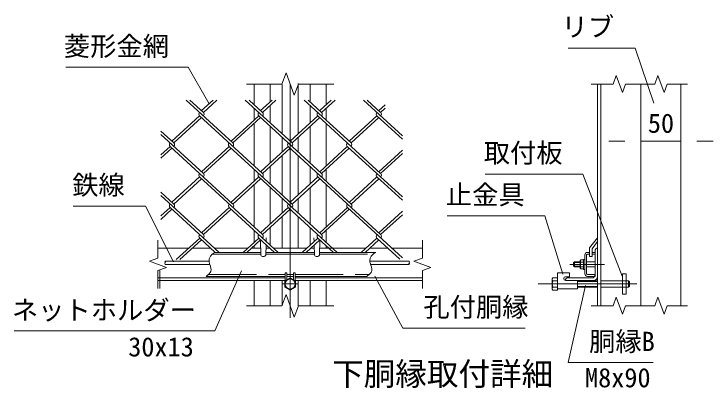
# Model space of a CAD drawing. Units: millimetres, scale not verified. Extents: x -6300 to 6300, y -4455 to 4455.
# Drawn here: x 668 to 3285, y 942 to 2342 of the extents above; entities that cross this region are included whole.
import ezdxf
from ezdxf.enums import TextEntityAlignment as Align

# ---------------------------------------------------------------- set-up
doc = ezdxf.new("R2010")
doc.units = ezdxf.units.MM
doc.header["$LTSCALE"] = 30
doc.linetypes.add('DASHED', pattern=[7.5, 6, -1.5])
doc.linetypes.add('USER1', pattern=[50.8, 31.75, -6.35, 6.35, -6.35])
for name, color, linetype, lineweight in [('0-0_D-STR3', 3, 'Continuous', 13), ('0-1_D-STR1', 1, 'Continuous', 18), ('0-2_D-BMK', 2, 'USER1', 13), ('0-3_D-STR2', 7, 'Continuous', 9), ('0-4_D-STR-DIM', 7, 'Continuous', 9), ('0-7_D-STR-TXT', 7, 'Continuous', 9)]:
    doc.layers.add(name, color=color, linetype=linetype, lineweight=lineweight)
doc.layers.add('0-6_D-TTL-TXT', color=7, linetype='Continuous')
doc.styles.add('ＭＳ ゴシック', font='')
doc.styles.get('ＭＳ ゴシック').set_extended_font_data('MS Gothic')

msp = doc.modelspace()

# ---------------------------------------------------------------- linework, layer by layer
at = {"layer": '0-0_D-STR3', "linetype": 'DASHED'}
for p, q in [((1410.16, 1442.86), (1591.89, 1442.86)), ((1610.11, 1442.86), (1792.89, 1442.86)), ((1811.11, 1442.86), (2012.17, 1442.86)), ((1395.51, 1366.66), (1682.75, 1366.66)), ((1688.75, 1366.66), (1714.25, 1366.66)), ((1720.25, 1366.66), (1997.51, 1366.66)), ((2945.36, 1368.76), (2958.86, 1368.76)), ((2945.36, 1368.76), (2945.36, 1293.76)), ((2958.86, 1368.76), (2958.86, 1293.76)), ((2968.26, 1343.26), (2864.61, 1343.26)), ((2971.86, 1322.86), (2971.86, 1339.66)), ((2968.26, 1319.26), (2864.61, 1319.26)), ((2968.26, 1319.26), (2971.86, 1322.86)), ((2945.36, 1293.76), (2958.86, 1293.76))]:
    msp.add_line(p, q, dxfattribs=at)
at = {"layer": '0-0_D-STR3'}
for p, q in [((1419.9, 1449.76), (1591.65, 1449.76)), ((1610.35, 1449.76), (1792.65, 1449.76)), ((1811.35, 1449.76), (2021.91, 1449.76)), ((2804.61, 1439.86), (2804.61, 1369.66)), ((2811.51, 1439.86), (2811.51, 1369.66)), ((2822.61, 1449.76), (2814.51, 1449.76)), ((2822.61, 1442.86), (2814.51, 1442.86)), ((2843.61, 1449.76), (2831.61, 1449.76)), ((2843.61, 1442.86), (2831.61, 1442.86)), ((2843.61, 1449.76), (2843.61, 1442.86)), ((1397.89, 1416.76), (1233.9, 1416.76)), ((1999.89, 1416.76), (2147.56, 1416.76)), ((2765.61, 1413.76), (2762.61, 1410.76)), ((2765.61, 1395.76), (2765.61, 1413.76)), ((2787.81, 1413.76), (2765.61, 1413.76)), ((2787.81, 1419.46), (2789.32, 1422.08)), ((2787.81, 1390.06), (2787.81, 1419.46)), ((2799.81, 1422.08), (2789.32, 1422.08)), ((2799.81, 1413.42), (2789.32, 1413.42)), ((2799.81, 1423.51), (2799.81, 1386.01)), ((2804.61, 1423.51), (2799.81, 1423.51)), ((2799.81, 1387.44), (2799.81, 1422.08)), ((2843.61, 1413.76), (2811.51, 1413.76)), ((1400.7, 1404.76), (1233.9, 1404.76)), ((2002.7, 1404.76), (2147.56, 1404.76)), ((2762.61, 1398.76), (2762.61, 1410.76)), ((2765.61, 1395.76), (2762.61, 1398.76)), ((2787.81, 1411.96), (2763.81, 1411.96)), ((2787.81, 1397.56), (2763.81, 1397.56)), ((2787.81, 1395.76), (2765.61, 1395.76)), ((2787.81, 1390.06), (2789.32, 1387.44)), ((2799.81, 1396.1), (2789.32, 1396.1)), ((2799.81, 1387.44), (2789.32, 1387.44)), ((2843.61, 1395.76), (2811.51, 1395.76)), ((1682.75, 1342.95), (1682.75, 1373.26)), ((1682.75, 1373.26), (1688.75, 1373.26)), ((1688.75, 1346.42), (1688.75, 1373.26)), ((1714.25, 1346.42), (1714.25, 1373.26)), ((1714.25, 1373.26), (1720.25, 1373.26)), ((1720.25, 1342.95), (1720.25, 1373.26)), ((2701.86, 1373.26), (2746.86, 1373.26)), ((2701.86, 1313.26), (2701.86, 1373.26)), ((2746.86, 1358.26), (2746.86, 1373.26)), ((2804.61, 1386.01), (2799.81, 1386.01)), ((2843.61, 1366.66), (2814.51, 1366.66)), ((2843.61, 1366.66), (2843.61, 1359.76)), ((1386.71, 1359.76), (1682.75, 1359.76)), ((1688.75, 1359.76), (1714.25, 1359.76)), ((1720.25, 1359.76), (1988.71, 1359.76)), ((2682.36, 1312.51), (2682.36, 1350.01)), ((2701.86, 1342.52), (2684.53, 1342.52)), ((2701.86, 1308.75), (2701.86, 1353.78)), ((2732.61, 1358.26), (2746.86, 1358.26)), ((2732.61, 1344.76), (2776.86, 1344.76)), ((2776.86, 1313.26), (2776.86, 1344.76)), ((2852.61, 1343.26), (2776.86, 1343.26)), ((2852.61, 1341.01), (2776.86, 1341.01)), ((2843.61, 1359.76), (2814.51, 1359.76)), ((2701.86, 1320.01), (2684.53, 1320.01)), ((2701.86, 1313.26), (2776.86, 1313.26)), ((2852.61, 1321.51), (2776.86, 1321.51)), ((2852.61, 1319.26), (2776.86, 1319.26))]:
    msp.add_line(p, q, dxfattribs=at)
msp.add_lwpolyline([(1721, 1320.01), (1701.5, 1308.75), (1682, 1320.01), (1682, 1342.52), (1701.5, 1353.78), (1721, 1342.52)], close=True, dxfattribs=at)
for points in [[(2701.86, 1353.78), (2684.53, 1353.78), (2682.36, 1350.01)], [(2701.86, 1308.75), (2684.53, 1308.75), (2682.36, 1312.51)]]:
    msp.add_lwpolyline(points, dxfattribs=at)
at = {"layer": '0-0_D-STR3', "linetype": 'DASHED'}
msp.add_lwpolyline([(2968.26, 1319.26), (2968.26, 1343.26), (2971.86, 1339.66)], dxfattribs=at)
at = {"layer": '0-0_D-STR3'}
msp.add_circle((1701.5, 1331.26), 18.75, dxfattribs=at)
for centre, radius, start, end in [((2814.51, 1439.86), 9.9, 90, 180), ((2814.51, 1439.86), 3, 90, 180), ((2795.65, 1417.75), 7.67, 145.61585, 214.38415), ((2816.64, 1404.76), 28.66, 162.4121, 197.5879), ((2795.65, 1391.77), 7.67, 145.61586, 214.38415), ((2814.51, 1369.66), 9.9, 180, 270), ((2814.51, 1369.66), 3, 180, 270), ((2692.76, 1348.15), 9.97, 145.61586, 214.38414), ((2720.05, 1331.26), 37.26, 162.4121, 197.5879), ((2732.61, 1351.51), 6.75, 90, 270), ((2692.76, 1314.38), 9.97, 145.61584, 214.38415)]:
    msp.add_arc(centre, radius, start, end, dxfattribs=at)
at = {"layer": '0-1_D-STR1'}
for p, q in [((1566.5, 2079.76), (1566.5, 2002.45)), ((1626.5, 2079.76), (1626.5, 2012.69)), ((1671.5, 1893.21), (1671.5, 2077.62)), ((1731.5, 1893.21), (1731.5, 2081.91)), ((1776.5, 2079.76), (1776.5, 2012.69)), ((1836.5, 2079.76), (1836.5, 2002.45)), ((2852.61, 2079.76), (2852.61, 1249.76)), ((2864.61, 2079.76), (2864.61, 1249.76)), ((3014.61, 2079.76), (3014.61, 1249.76)), ((3164.61, 1249.76), (3164.61, 2079.76)), ((1566.5, 1989.42), (1566.5, 1944.69)), ((1626.5, 1999.67), (1626.5, 1934.45)), ((1776.5, 1999.67), (1776.5, 1934.45)), ((1836.5, 1989.42), (1836.5, 1944.69)), ((1566.5, 1931.67), (1566.5, 1773.73)), ((1626.5, 1921.42), (1626.5, 1783.97)), ((1776.5, 1921.42), (1776.5, 1783.97)), ((1836.5, 1931.67), (1836.5, 1773.73)), ((1671.5, 1825.21), (1671.5, 1880.19)), ((1731.5, 1825.21), (1731.5, 1880.19)), ((1671.5, 1664.49), (1671.5, 1812.19)), ((1731.5, 1664.49), (1731.5, 1812.19)), ((1566.5, 1760.71), (1566.5, 1715.97)), ((1626.5, 1770.95), (1626.5, 1705.73)), ((1776.5, 1770.95), (1776.5, 1705.73)), ((1836.5, 1760.71), (1836.5, 1715.97)), ((1566.5, 1702.95), (1566.5, 1545.01)), ((1836.5, 1702.95), (1836.5, 1545.04)), ((1626.5, 1692.71), (1626.5, 1555.26)), ((1776.5, 1692.71), (1776.5, 1555.26)), ((1671.5, 1596.49), (1671.5, 1651.47)), ((1731.5, 1596.49), (1731.5, 1651.47)), ((1671.5, 1464.76), (1671.5, 1583.47)), ((1731.5, 1464.76), (1731.5, 1583.47)), ((1566.5, 1531.99), (1566.5, 1487.25)), ((1626.5, 1542.27), (1626.5, 1477.01)), ((1776.5, 1542.23), (1776.5, 1477.04)), ((1836.5, 1532.02), (1836.5, 1487.25)), ((1592, 1439.63), (1590.04, 1495.84)), ((1611.77, 1490.5), (1612.25, 1504.13)), ((1791.22, 1490.53), (1790.75, 1504.13)), ((1811, 1439.63), (1812.97, 1496.12)), ((2822.61, 1466.63), (2852.61, 1504.13)), ((2852.61, 1490.41), (2852.61, 1504.13)), ((1566.5, 1474.27), (1566.5, 1464.76)), ((1610, 1439.63), (1611.35, 1478.2)), ((1793, 1439.63), (1791.66, 1477.91)), ((1836.5, 1474.56), (1836.5, 1464.76)), ((2822.61, 1433.63), (2822.61, 1466.63)), ((2831.61, 1463.26), (2852.61, 1490.41)), ((1206.5, 1464.76), (1320.77, 1464.76)), ((1334.95, 1464.76), (1404.82, 1464.76)), ((1419.03, 1464.76), (1541.96, 1464.76)), ((1556.13, 1464.76), (1591.12, 1464.76)), ((1610.88, 1464.76), (1626.01, 1464.76)), ((1763.1, 1464.76), (1639.86, 1464.76)), ((1792.12, 1464.76), (1777.31, 1464.76)), ((1984.29, 1464.76), (1811.88, 1464.76)), ((2068.37, 1464.76), (1998.5, 1464.76)), ((2196.5, 1464.76), (2082.58, 1464.76)), ((2831.61, 1433.63), (2831.61, 1463.26)), ((2843.61, 1367.26), (2843.61, 1458.76)), ((2849.61, 1464.76), (2852.61, 1464.76)), ((2852.61, 1359.76), (2852.61, 1464.76)), ((2831.61, 1433.63), (2822.61, 1433.63)), ((1206.5, 1353.76), (1682.75, 1353.76)), ((1206.5, 1344.76), (1682.75, 1344.76)), ((1566.5, 1344.76), (1566.5, 1249.76)), ((1626.5, 1344.76), (1626.5, 1249.76)), ((1671.5, 1249.76), (1671.5, 1344.76)), ((1720.25, 1353.76), (2196.5, 1353.76)), ((1720.25, 1344.76), (2196.5, 1344.76)), ((1731.5, 1249.76), (1731.5, 1344.76)), ((1776.5, 1344.76), (1776.5, 1249.76)), ((1836.5, 1344.76), (1836.5, 1249.76)), ((2732.61, 1347.76), (2732.61, 1344.76)), ((2732.61, 1344.76), (2837.61, 1344.76)), ((2738.61, 1353.76), (2830.11, 1353.76))]:
    msp.add_line(p, q, dxfattribs=at)
for centre, radius, start, end in [((1601, 1443.38), 9.75, 202.61986, 337.38014), ((1802, 1443.38), 9.75, 202.61986, 337.38014), ((2849.61, 1458.76), 6, 90, 180), ((2830.11, 1367.26), 13.5, 270, 0), ((2738.61, 1347.76), 6, 90, 180), ((2837.61, 1359.76), 15, 270, 0)]:
    msp.add_arc(centre, radius, start, end, dxfattribs=at)
at = {"layer": '0-2_D-BMK'}
for p, q in [((1701.5, 1204.76), (1701.5, 2079.76)), ((2878.17, 1404.76), (2748.75, 1404.76)), ((1731.5, 1331.26), (1671.5, 1331.26)), ((2629.91, 1331.26), (2999.61, 1331.26))]:
    msp.add_line(p, q, dxfattribs=at)
at = {"layer": '0-3_D-STR2'}
for p, q in [((1487.42, 1859.21), (1312.21, 2019.76)), ((1376.83, 1973.57), (1326.42, 2019.76)), ((1413.03, 2019.76), (1369.73, 1980.08)), ((1427.24, 2019.76), (1376.83, 1973.57)), ((1708.6, 1859.21), (1533.39, 2019.76)), ((1598.01, 1973.57), (1547.6, 2019.76)), ((1634.22, 2019.76), (1590.91, 1980.08)), ((1648.43, 2019.76), (1598.01, 1973.57)), ((1929.79, 1859.21), (1754.57, 2019.76)), ((1819.2, 1973.57), (1768.78, 2019.76)), ((1855.4, 2019.76), (1812.09, 1980.08)), ((1869.61, 2019.76), (1819.2, 1973.57)), ((2121.5, 1886.22), (1975.76, 2019.76)), ((2040.38, 1973.57), (1989.97, 2019.76)), ((2057.75, 2002.51), (2033.27, 1980.08)), ((2057.75, 1989.49), (2040.38, 1973.57)), ((1362.62, 1960.55), (1259.13, 1865.72)), ((1369.73, 1954.04), (1266.24, 1859.21)), ((1598.01, 1744.85), (1362.62, 1960.55)), ((1583.8, 1960.55), (1480.32, 1865.72)), ((1590.91, 1954.04), (1487.42, 1859.21)), ((1819.2, 1744.85), (1583.8, 1960.55)), ((1804.99, 1960.55), (1701.5, 1865.72)), ((1812.09, 1954.04), (1708.6, 1859.21)), ((2040.36, 1744.87), (1804.99, 1960.55)), ((2026.17, 1960.55), (1922.68, 1865.72)), ((2033.27, 1954.04), (1929.79, 1859.21)), ((2121.5, 1873.19), (2026.17, 1960.55)), ((1266.24, 1859.21), (1217.75, 1903.64)), ((1376.83, 1744.85), (1217.75, 1890.62)), ((1252.03, 1846.19), (1217.75, 1814.78)), ((1259.13, 1839.68), (1217.75, 1801.76)), ((1487.42, 1630.49), (1252.03, 1846.19)), ((1473.21, 1846.19), (1369.73, 1751.36)), ((1480.32, 1839.68), (1376.83, 1744.85)), ((1708.6, 1630.49), (1473.21, 1846.19)), ((1694.4, 1846.19), (1591.53, 1751.93)), ((1701.5, 1839.68), (1598.01, 1744.85)), ((1929.77, 1630.51), (1694.4, 1846.19)), ((1915.58, 1846.19), (1812.09, 1751.36)), ((1922.68, 1839.68), (1819.2, 1744.85)), ((2121.5, 1657.5), (1915.58, 1846.19)), ((2121.5, 1832.24), (2033.26, 1751.38)), ((2121.5, 1819.22), (2040.36, 1744.87)), ((1362.62, 1731.83), (1259.13, 1637)), ((1598, 1516.15), (1362.62, 1731.83)), ((1583.8, 1731.83), (1480.32, 1637)), ((1819.18, 1516.15), (1583.8, 1731.83)), ((1804.99, 1731.83), (1701.5, 1637)), ((2040.36, 1516.15), (1804.99, 1731.83)), ((2026.15, 1731.85), (1923.28, 1637.58)), ((2121.5, 1644.48), (2026.15, 1731.85)), ((1369.73, 1725.32), (1266.24, 1630.49)), ((1590.91, 1725.32), (1487.42, 1630.49)), ((1812.09, 1725.32), (1708.6, 1630.49)), ((2033.26, 1725.34), (1929.77, 1630.51)), ((1266.24, 1630.49), (1217.75, 1674.92)), ((1376.83, 1516.13), (1217.75, 1661.9)), ((1252.03, 1617.47), (1217.75, 1586.06)), ((1259.13, 1610.96), (1217.75, 1573.04)), ((1435.4, 1449.76), (1252.21, 1617.63)), ((1473.21, 1617.47), (1369.73, 1522.64)), ((1480.32, 1610.96), (1376.83, 1516.13)), ((1656.23, 1449.76), (1473.21, 1617.47)), ((1694.4, 1617.47), (1590.91, 1522.64)), ((1701.5, 1610.96), (1598.01, 1516.13)), ((1877.41, 1449.76), (1694.4, 1617.47)), ((1915.74, 1617.65), (1812.07, 1522.66)), ((1922.84, 1611.14), (1819.18, 1516.15)), ((2121.5, 1429.1), (1915.74, 1617.65)), ((2121.5, 1603.52), (2033.26, 1522.66)), ((2121.5, 1590.5), (2040.36, 1516.15)), ((1362.78, 1503.29), (1274.5, 1422.4)), ((1369.89, 1496.78), (1288.71, 1422.4)), ((1421.19, 1449.76), (1362.78, 1503.29)), ((1583.96, 1503.29), (1525.55, 1449.76)), ((1591.07, 1496.78), (1539.76, 1449.76)), ((1642.38, 1449.76), (1583.96, 1503.29)), ((1805.15, 1503.29), (1746.73, 1449.76)), ((1812.25, 1496.78), (1760.94, 1449.76)), ((1863.56, 1449.76), (1805.15, 1503.29)), ((2026.33, 1503.29), (1967.92, 1449.76)), ((2033.43, 1496.78), (1982.13, 1449.76)), ((2112.31, 1424.5), (2026.33, 1503.29))]:
    msp.add_line(p, q, dxfattribs=at)
for centre, start, end in [((1369.73, 1967.06), 137.5, 222.5), ((1369.73, 1967.06), 317.5, 42.5), ((1590.91, 1967.06), 137.5, 222.5), ((1590.91, 1967.06), 317.5, 42.5), ((1812.25, 1967.24), 137.5, 222.5), ((1812.25, 1967.24), 317.5, 42.5), ((2033.43, 1967.24), 137.5, 222.5), ((2033.43, 1967.24), 317.5, 42.5), ((1259.12, 1852.72), 137.5, 222.5), ((1259.12, 1852.72), 317.5, 42.5), ((1480.3, 1852.72), 137.5, 222.5), ((1480.3, 1852.72), 317.5, 42.5), ((1701.48, 1852.72), 137.5, 222.5), ((1701.48, 1852.72), 317.5, 42.5), ((1922.67, 1852.72), 137.5, 222.5), ((1922.67, 1852.72), 317.5, 42.5), ((1369.73, 1738.34), 137.5, 222.5), ((1369.73, 1738.34), 317.5, 42.5), ((1590.91, 1738.34), 137.5, 222.5), ((1590.91, 1738.34), 317.5, 42.5), ((1812.25, 1738.52), 137.5, 222.5), ((1812.25, 1738.52), 317.5, 42.5), ((2033.43, 1738.52), 137.5, 222.5), ((2033.43, 1738.52), 317.5, 42.5), ((1259.29, 1624.16), 137.5, 222.5), ((1259.29, 1624.16), 317.5, 42.5), ((1480.48, 1624.16), 137.5, 222.5), ((1480.48, 1624.16), 317.5, 42.5), ((1701.66, 1624.16), 137.5, 222.5), ((1701.66, 1624.16), 317.5, 42.5), ((1922.84, 1624.16), 137.5, 222.5), ((1922.84, 1624.16), 317.5, 42.5), ((1369.89, 1509.8), 137.5, 222.5), ((1369.89, 1509.8), 317.5, 42.5), ((1591.07, 1509.8), 137.5, 222.5), ((1591.07, 1509.8), 317.5, 42.5), ((1812.25, 1509.8), 137.5, 222.5), ((1812.25, 1509.8), 317.5, 42.5), ((2033.43, 1509.8), 137.5, 222.5), ((2033.43, 1509.8), 317.5, 42.5)]:
    msp.add_arc(centre, 9.64, start, end, dxfattribs=at)
at = {"layer": '0-4_D-STR-DIM'}
for p, q in [((1670.72, 2079.76), (1686.11, 2122.05)), ((1686.11, 2122.05), (1716.89, 2037.48)), ((1670.72, 2079.76), (1538, 2079.76)), ((1716.89, 2037.48), (1732.28, 2079.76)), ((1865, 2079.76), (1732.28, 2079.76)), ((2827.86, 2079.76), (2910.52, 2079.76)), ((2956.7, 2079.76), (3066.52, 2079.76)), ((3112.7, 2079.76), (3189.36, 2079.76)), ((2954.61, 1865.39), (2894.61, 1865.39)), ((3014.61, 1865.39), (3164.61, 1865.39)), ((3224.61, 1865.39), (3284.61, 1865.39)), ((1206.5, 1427.85), (1206.5, 1494.76)), ((2196.5, 1427.85), (2196.5, 1494.76)), ((1206.5, 1427.85), (1174.79, 1416.31)), ((1174.79, 1416.31), (1238.21, 1393.22)), ((1238.21, 1393.22), (1206.5, 1381.68)), ((1206.5, 1314.76), (1206.5, 1381.68)), ((1213.33, 1314.76), (1213.33, 1381.68)), ((2196.5, 1314.76), (2196.5, 1381.68)), ((1670.72, 1249.76), (1686.11, 1292.05)), ((1686.11, 1292.05), (1716.89, 1207.48)), ((1670.72, 1249.76), (1538, 1249.76)), ((1716.89, 1207.48), (1732.28, 1249.76)), ((1865, 1249.76), (1732.28, 1249.76)), ((2827.86, 1249.76), (2910.52, 1249.76)), ((2956.7, 1249.76), (3066.52, 1249.76)), ((3112.7, 1249.76), (3189.36, 1249.76))]:
    msp.add_line(p, q, dxfattribs=at)
for points in [[(2956.7, 2079.76), (2945.15, 2048.05), (2922.07, 2111.48), (2910.52, 2079.76)], [(3112.7, 2079.76), (3101.15, 2048.05), (3078.07, 2111.48), (3066.52, 2079.76)], [(1419.9, 1449.76), (1417.26, 1448.01), (1414.66, 1446.22), (1412.12, 1444.39), (1409.69, 1442.48), (1407.4, 1440.46), (1405.28, 1438.32), (1403.38, 1436.02), (1401.71, 1433.54), (1400.33, 1430.85), (1399.24, 1427.99), (1398.45, 1425), (1397.97, 1421.94), (1397.81, 1418.87), (1397.97, 1415.85), (1398.41, 1412.89), (1399.09, 1409.98), (1399.94, 1407.09), (1400.89, 1404.2), (1401.88, 1401.3), (1402.86, 1398.35), (1403.75, 1395.35), (1404.5, 1392.27), (1405.05, 1389.17), (1405.33, 1386.08), (1405.29, 1383.08), (1404.85, 1380.19), (1403.98, 1377.47), (1402.7, 1374.91), (1401.08, 1372.49), (1399.14, 1370.19), (1396.96, 1367.99), (1394.57, 1365.86), (1392.04, 1363.8), (1389.4, 1361.77), (1386.71, 1359.76)], [(2021.91, 1449.76), (2019.27, 1448.01), (2016.66, 1446.22), (2014.13, 1444.39), (2011.7, 1442.48), (2009.41, 1440.46), (2007.29, 1438.32), (2005.38, 1436.02), (2003.72, 1433.54), (2002.33, 1430.85), (2001.24, 1427.99), (2000.46, 1425), (1999.98, 1421.94), (1999.81, 1418.87), (1999.97, 1415.85), (2000.42, 1412.89), (2001.1, 1409.98), (2001.94, 1407.09), (2002.89, 1404.2), (2003.89, 1401.3), (2004.86, 1398.35), (2005.76, 1395.35), (2006.51, 1392.27), (2007.06, 1389.17), (2007.34, 1386.08), (2007.29, 1383.08), (2006.86, 1380.19), (2005.98, 1377.47), (2004.71, 1374.91), (2003.08, 1372.49), (2001.15, 1370.19), (1998.97, 1367.99), (1996.58, 1365.86), (1994.04, 1363.8), (1991.4, 1361.77), (1988.71, 1359.76)], [(2196.5, 1427.85), (2164.79, 1416.31), (2228.21, 1393.22), (2196.5, 1381.68)], [(2956.7, 1249.76), (2945.15, 1218.05), (2922.07, 1281.48), (2910.52, 1249.76)], [(3112.7, 1249.76), (3101.15, 1218.05), (3078.07, 1281.48), (3066.52, 1249.76)]]:
    msp.add_lwpolyline(points, dxfattribs=at)
for centre, start, end in [((1236.91, 1413.76), 135.18146, 224.81854), ((1230.88, 1413.76), 315.18146, 44.81854), ((2144.54, 1413.76), 315.18146, 44.81854), ((1236.91, 1407.76), 135.18146, 224.81854), ((2150.58, 1407.76), 135.18146, 224.81854), ((2144.54, 1407.76), 315.18146, 44.81854)]:
    msp.add_arc(centre, 4.26, start, end, dxfattribs=at)
at = {"layer": '0-7_D-STR-TXT'}
for points in [[(2742.06, 2214.47), (2993.57, 2214.47), (3063.52, 2008.6)], [(861.54, 2142.49), (1319.78, 2142.49), (1397.81, 2005.22)], [(2431.3, 1742.93), (2797.03, 1742.93), (2944.64, 1360.73)], [(888.98, 1622.7), (1160.29, 1622.7), (1264.59, 1414.53)], [(2289.27, 1586.31), (2655, 1586.31), (2721.78, 1367.62)], [(668.22, 1155.49), (1419.61, 1155.49), (1519.59, 1380.21)], [(2581.78, 1166.03), (2123.54, 1166.03), (2018.52, 1360.72)], [(3061.01, 1037.58), (2742.11, 1037.58), (2806.99, 1325.31)]]:
    msp.add_lwpolyline(points, dxfattribs=at)

# ---------------------------------------------------------------- texts
at = {"layer": '0-4_D-STR-DIM', "style": 'ＭＳ ゴシック'}
msp.add_text('50', height=72.14, dxfattribs=at).set_placement((3040.67, 1875.51), align=Align.BOTTOM_LEFT)
at = {"layer": '0-6_D-TTL-TXT', "style": 'ＭＳ ゴシック'}
msp.add_text('下胴縁取付詳細', height=86.66, dxfattribs=at).set_placement((1858.64, 925.58), align=Align.BOTTOM_LEFT)
at = {"layer": '0-7_D-STR-TXT', "style": 'ＭＳ ゴシック'}
for s, p in [('リブ', (2717.69, 2236.01)), ('菱形金網', (854.31, 2163.84)), ('取付板', (2426.36, 1764.29)), ('鉄線', (885.55, 1644.24)), ('止金具', (2284.32, 1607.66)), ('孔付胴縁', (2200.3, 1187.38)), ('ネットホルダー', (659.85, 1175.89)), ('胴縁B', (2820.78, 1058.55)), ('30x13', (1095.34, 1038.45)), ('M8x90', (2805.5, 922.97))]:
    msp.add_text(s, height=72.14, dxfattribs=at).set_placement(p, align=Align.BOTTOM_LEFT)

doc.saveas('drawing.dxf')
